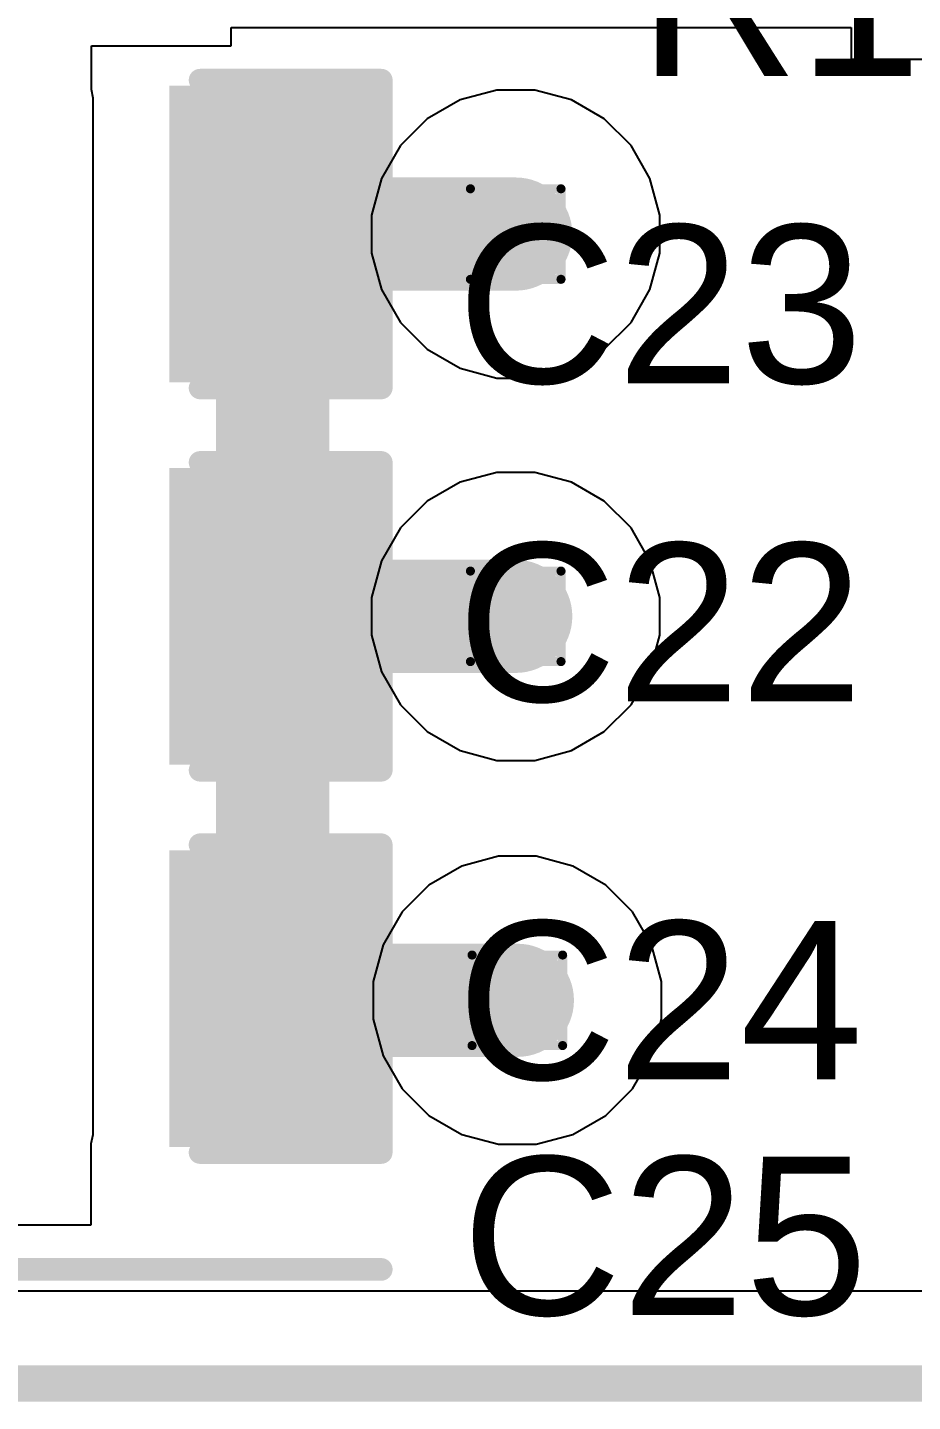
# Model space of a CAD drawing. Header units: inches. Extents: x -9 to 196, y -9 to 68.
# Drawn here: x 43.23 to 48.19, y -2.6 to 5.11 of the extents above; entities that cross this region are included whole.
import ezdxf

# ---------------------------------------------------------------- set-up
doc = ezdxf.new("R2010")
doc.units = ezdxf.units.IN
for name, color, linetype in [('Board Outline', 216, 'Continuous'), ('Bottom Layer', 5, 'Continuous'), ('Drill Drawing', 1, 'Continuous'), ('Ground', 16, 'Continuous'), ('Power 3V3', 76, 'Continuous'), ('Top Layer', 1, 'Continuous'), ('Top Overlay', 2, 'Continuous'), ('Top Paste', 8, 'Continuous'), ('Top Solder', 216, 'Continuous'), ('Via Holes', 16, 'Continuous')]:
    doc.layers.add(name, color=color, linetype=linetype)
doc.styles.add('Arial', font='', dxfattribs={"height": 0.2})
doc.styles.get('Arial').set_extended_font_data('Arial')

# ---------------------------------------------------------------- blocks, each defined once
blk = doc.blocks.new('C___0805_40')
at = {"layer": 'Top Layer'}
for points in [[(-1.524, 0.7619999999999999), (-0.508, 0.7619999999999999), (-0.508, -0.7619999999999999), (-1.524, -0.7619999999999999)], [(0.508, 0.7619999999999999), (1.524, 0.7619999999999999), (1.524, -0.7619999999999999), (0.508, -0.7619999999999999)]]:
    blk.add_hatch(color=1, dxfattribs=at).paths.add_polyline_path(points)
at = {"layer": 'Top Paste'}
for points in [[(-1.524, 0.7619999999999999), (-0.508, 0.7619999999999999), (-0.508, -0.7619999999999999), (-1.524, -0.7619999999999999)], [(0.508, 0.7619999999999999), (1.524, 0.7619999999999999), (1.524, -0.7619999999999999), (0.508, -0.7619999999999999)]]:
    blk.add_hatch(color=8, dxfattribs=at).paths.add_polyline_path(points)
at = {"layer": 'Top Solder'}
for points in [[(-1.59399986, 0.8319998599999999), (-0.4380001399999999, 0.8319998599999999), (-0.4380001399999999, -0.8319998599999999), (-1.59399986, -0.8319998599999999)], [(0.4380001399999999, 0.8319998599999999), (1.59399986, 0.8319998599999999), (1.59399986, -0.8319998599999999), (0.4380001399999999, -0.8319998599999999)]]:
    blk.add_hatch(color=216, dxfattribs=at).paths.add_polyline_path(points)
at = {"layer": 'Top Overlay'}
for points in [[(-0.6096, 0.8636, 0.127, 0.127, 0), (-1.6256, 0.8636, 0.127, 0.127, 0)], [(-1.6256, 0.8636, 0.127, 0.127, 0), (-1.6256, -0.8636, 0.127, 0.127, 0)], [(1.6256, 0.8636, 0.127, 0.127, 0), (0.6096, 0.8636, 0.127, 0.127, 0)], [(1.6256, 0.8636, 0.127, 0.127, 0), (1.6256, -0.8636, 0.127, 0.127, 0)], [(-0.6096, -0.8636, 0.127, 0.127, 0), (-1.6256, -0.8636, 0.127, 0.127, 0)], [(1.6256, -0.8636, 0.127, 0.127, 0), (0.6096, -0.8636, 0.127, 0.127, 0)]]:
    blk.add_lwpolyline(points, format="xyseb", dxfattribs=at)
for points in [[(-1.65735, 0.8636, 0.0635, 0.0635, 1), (-1.59385, 0.8636, 0.0635, 0.0635, 1)], [(-1.65735, 0.8636, 0.0635, 0.0635, 1), (-1.59385, 0.8636, 0.0635, 0.0635, 1)], [(-0.64135, 0.8636, 0.0635, 0.0635, 1), (-0.57785, 0.8636, 0.0635, 0.0635, 1)], [(0.57785, 0.8636, 0.0635, 0.0635, 1), (0.64135, 0.8636, 0.0635, 0.0635, 1)], [(1.59385, 0.8636, 0.0635, 0.0635, 1), (1.65735, 0.8636, 0.0635, 0.0635, 1)], [(1.59385, 0.8636, 0.0635, 0.0635, 1), (1.65735, 0.8636, 0.0635, 0.0635, 1)], [(-1.65735, -0.8636, 0.0635, 0.0635, 1), (-1.59385, -0.8636, 0.0635, 0.0635, 1)], [(-1.65735, -0.8636, 0.0635, 0.0635, 1), (-1.59385, -0.8636, 0.0635, 0.0635, 1)], [(-0.64135, -0.8636, 0.0635, 0.0635, 1), (-0.57785, -0.8636, 0.0635, 0.0635, 1)], [(0.57785, -0.8636, 0.0635, 0.0635, 1), (0.64135, -0.8636, 0.0635, 0.0635, 1)], [(1.59385, -0.8636, 0.0635, 0.0635, 1), (1.65735, -0.8636, 0.0635, 0.0635, 1)], [(1.59385, -0.8636, 0.0635, 0.0635, 1), (1.65735, -0.8636, 0.0635, 0.0635, 1)]]:
    blk.add_lwpolyline(points, format="xyseb", close=True, dxfattribs=at)
blk = doc.blocks.new('C___0805_41')
at = {"layer": 'Top Layer'}
for points in [[(-1.52399746, 0.7619999999999999), (-0.50799746, 0.7619999999999999), (-0.50799746, -0.7619999999999999), (-1.52399746, -0.7619999999999999)], [(0.508, 0.7619999999999999), (1.524, 0.7619999999999999), (1.524, -0.7619999999999999), (0.508, -0.7619999999999999)]]:
    blk.add_hatch(color=1, dxfattribs=at).paths.add_polyline_path(points)
at = {"layer": 'Top Paste'}
for points in [[(-1.52399746, 0.7619999999999999), (-0.50799746, 0.7619999999999999), (-0.50799746, -0.7619999999999999), (-1.52399746, -0.7619999999999999)], [(0.508, 0.7619999999999999), (1.524, 0.7619999999999999), (1.524, -0.7619999999999999), (0.508, -0.7619999999999999)]]:
    blk.add_hatch(color=8, dxfattribs=at).paths.add_polyline_path(points)
at = {"layer": 'Top Solder'}
for points in [[(-1.59399732, 0.8319998599999999), (-0.4379975999999999, 0.8319998599999999), (-0.4379975999999999, -0.8319998599999999), (-1.59399732, -0.8319998599999999)], [(0.4380001399999999, 0.8319998599999999), (1.59399986, 0.8319998599999999), (1.59399986, -0.8319998599999999), (0.4380001399999999, -0.8319998599999999)]]:
    blk.add_hatch(color=216, dxfattribs=at).paths.add_polyline_path(points)
at = {"layer": 'Top Overlay'}
for points in [[(-0.6096, 0.8636, 0.127, 0.127, 0), (-1.62560254, 0.8636, 0.127, 0.127, 0)], [(-1.62560254, 0.8636, 0.127, 0.127, 0), (-1.62560254, -0.8636, 0.127, 0.127, 0)], [(1.6256, 0.8636, 0.127, 0.127, 0), (0.6096025399999999, 0.8636, 0.127, 0.127, 0)], [(1.6256, 0.8636, 0.127, 0.127, 0), (1.6256, -0.8636, 0.127, 0.127, 0)], [(-0.6096, -0.8636, 0.127, 0.127, 0), (-1.62560254, -0.8636, 0.127, 0.127, 0)], [(1.6256, -0.8636, 0.127, 0.127, 0), (0.6096025399999999, -0.8636, 0.127, 0.127, 0)]]:
    blk.add_lwpolyline(points, format="xyseb", dxfattribs=at)
for points in [[(-1.65735254, 0.8636, 0.0635, 0.0635, 1), (-1.59385254, 0.8636, 0.0635, 0.0635, 1)], [(-1.65735254, 0.8636, 0.0635, 0.0635, 1), (-1.59385254, 0.8636, 0.0635, 0.0635, 1)], [(-0.64135, 0.8636, 0.0635, 0.0635, 1), (-0.57785, 0.8636, 0.0635, 0.0635, 1)], [(0.57785254, 0.8636, 0.0635, 0.0635, 1), (0.64135254, 0.8636, 0.0635, 0.0635, 1)], [(1.59385, 0.8636, 0.0635, 0.0635, 1), (1.65735, 0.8636, 0.0635, 0.0635, 1)], [(1.59385, 0.8636, 0.0635, 0.0635, 1), (1.65735, 0.8636, 0.0635, 0.0635, 1)], [(-1.65735254, -0.8636, 0.0635, 0.0635, 1), (-1.59385254, -0.8636, 0.0635, 0.0635, 1)], [(-1.65735254, -0.8636, 0.0635, 0.0635, 1), (-1.59385254, -0.8636, 0.0635, 0.0635, 1)], [(-0.64135, -0.8636, 0.0635, 0.0635, 1), (-0.57785, -0.8636, 0.0635, 0.0635, 1)], [(0.57785254, -0.8636, 0.0635, 0.0635, 1), (0.64135254, -0.8636, 0.0635, 0.0635, 1)], [(1.59385, -0.8636, 0.0635, 0.0635, 1), (1.65735, -0.8636, 0.0635, 0.0635, 1)], [(1.59385, -0.8636, 0.0635, 0.0635, 1), (1.65735, -0.8636, 0.0635, 0.0635, 1)]]:
    blk.add_lwpolyline(points, format="xyseb", close=True, dxfattribs=at)
blk = doc.blocks.new('C___0805_42')
at = {"layer": 'Top Layer'}
for points in [[(-1.52399746, 0.7619999999999999), (-0.50799746, 0.7619999999999999), (-0.50799746, -0.7619999999999999), (-1.52399746, -0.7619999999999999)], [(0.508, 0.7619999999999999), (1.524, 0.7619999999999999), (1.524, -0.7619999999999999), (0.508, -0.7619999999999999)]]:
    blk.add_hatch(color=1, dxfattribs=at).paths.add_polyline_path(points)
at = {"layer": 'Top Paste'}
for points in [[(-1.52399746, 0.7619999999999999), (-0.50799746, 0.7619999999999999), (-0.50799746, -0.7619999999999999), (-1.52399746, -0.7619999999999999)], [(0.508, 0.7619999999999999), (1.524, 0.7619999999999999), (1.524, -0.7619999999999999), (0.508, -0.7619999999999999)]]:
    blk.add_hatch(color=8, dxfattribs=at).paths.add_polyline_path(points)
at = {"layer": 'Top Solder'}
for points in [[(-1.59399732, 0.8319998599999999), (-0.4379975999999999, 0.8319998599999999), (-0.4379975999999999, -0.8319998599999999), (-1.59399732, -0.8319998599999999)], [(0.4380001399999999, 0.8319998599999999), (1.59399986, 0.8319998599999999), (1.59399986, -0.8319998599999999), (0.4380001399999999, -0.8319998599999999)]]:
    blk.add_hatch(color=216, dxfattribs=at).paths.add_polyline_path(points)
at = {"layer": 'Top Overlay'}
for points in [[(-0.6096, 0.8636, 0.127, 0.127, 0), (-1.62560254, 0.8636, 0.127, 0.127, 0)], [(-1.62560254, 0.8636, 0.127, 0.127, 0), (-1.62560254, -0.8636, 0.127, 0.127, 0)], [(1.6256, 0.8636, 0.127, 0.127, 0), (0.6096025399999999, 0.8636, 0.127, 0.127, 0)], [(1.6256, 0.8636, 0.127, 0.127, 0), (1.6256, -0.8636, 0.127, 0.127, 0)], [(-0.6096, -0.8636, 0.127, 0.127, 0), (-1.62560254, -0.8636, 0.127, 0.127, 0)], [(1.6256, -0.8636, 0.127, 0.127, 0), (0.6096025399999999, -0.8636, 0.127, 0.127, 0)]]:
    blk.add_lwpolyline(points, format="xyseb", dxfattribs=at)
for points in [[(-1.65735254, 0.8636, 0.0635, 0.0635, 1), (-1.59385254, 0.8636, 0.0635, 0.0635, 1)], [(-1.65735254, 0.8636, 0.0635, 0.0635, 1), (-1.59385254, 0.8636, 0.0635, 0.0635, 1)], [(-0.64135, 0.8636, 0.0635, 0.0635, 1), (-0.57785, 0.8636, 0.0635, 0.0635, 1)], [(0.57785254, 0.8636, 0.0635, 0.0635, 1), (0.64135254, 0.8636, 0.0635, 0.0635, 1)], [(1.59385, 0.8636, 0.0635, 0.0635, 1), (1.65735, 0.8636, 0.0635, 0.0635, 1)], [(1.59385, 0.8636, 0.0635, 0.0635, 1), (1.65735, 0.8636, 0.0635, 0.0635, 1)], [(-1.65735254, -0.8636, 0.0635, 0.0635, 1), (-1.59385254, -0.8636, 0.0635, 0.0635, 1)], [(-1.65735254, -0.8636, 0.0635, 0.0635, 1), (-1.59385254, -0.8636, 0.0635, 0.0635, 1)], [(-0.64135, -0.8636, 0.0635, 0.0635, 1), (-0.57785, -0.8636, 0.0635, 0.0635, 1)], [(0.57785254, -0.8636, 0.0635, 0.0635, 1), (0.64135254, -0.8636, 0.0635, 0.0635, 1)], [(1.59385, -0.8636, 0.0635, 0.0635, 1), (1.65735, -0.8636, 0.0635, 0.0635, 1)], [(1.59385, -0.8636, 0.0635, 0.0635, 1), (1.65735, -0.8636, 0.0635, 0.0635, 1)]]:
    blk.add_lwpolyline(points, format="xyseb", close=True, dxfattribs=at)

msp = doc.modelspace()

# ---------------------------------------------------------------- hatches: boundary and pattern name
at = {"layer": 'Bottom Layer'}
h = msp.add_hatch(color=5, dxfattribs=at)
edge = h.paths.add_edge_path()
edge.add_arc((45.96484075999999, 3.9489761), 0.2999994, 0, 360)
h = msp.add_hatch(color=5, dxfattribs=at)
edge = h.paths.add_edge_path()
edge.add_arc((45.96484075999999, 1.80398166), 0.2999994, 0, 360)
h = msp.add_hatch(color=5, dxfattribs=at)
edge = h.paths.add_edge_path()
edge.add_arc((45.974, -0.35041332), 0.2999994, 0, 360)
at = {"layer": 'Ground'}
h = msp.add_hatch(color=16, dxfattribs=at)
edge = h.paths.add_edge_path()
edge.add_arc((45.96484075999999, 3.9489761), 0.2999994, 0, 360)
h = msp.add_hatch(color=16, dxfattribs=at)
edge = h.paths.add_edge_path()
edge.add_arc((45.96484075999999, 1.80398166), 0.2999994, 0, 360)
h = msp.add_hatch(color=16, dxfattribs=at)
edge = h.paths.add_edge_path()
edge.add_arc((45.974, -0.35041332), 0.2999994, 0, 360)
at = {"layer": 'Power 3V3'}
h = msp.add_hatch(color=76, dxfattribs=at)
edge = h.paths.add_edge_path()
edge.add_arc((45.96484075999999, 3.9489761), 0.2999994, 0, 360)
h = msp.add_hatch(color=76, dxfattribs=at)
edge = h.paths.add_edge_path()
edge.add_arc((45.96484075999999, 1.80398166), 0.2999994, 0, 360)
h = msp.add_hatch(color=76, dxfattribs=at)
edge = h.paths.add_edge_path()
edge.add_arc((45.974, -0.35041332), 0.2999994, 0, 360)
at = {"layer": 'Top Layer'}
h = msp.add_hatch(color=1, dxfattribs=at)
edge = h.paths.add_edge_path()
edge.add_arc((45.96484075999999, 3.9489761), 0.2999994, 0, 360)
h = msp.add_hatch(color=1, dxfattribs=at)
edge = h.paths.add_edge_path()
edge.add_arc((45.96484075999999, 1.80398166), 0.2999994, 0, 360)
h = msp.add_hatch(color=1, dxfattribs=at)
edge = h.paths.add_edge_path()
edge.add_arc((45.974, -0.35041332), 0.2999994, 0, 360)
at = {"layer": 'Via Holes'}
h = msp.add_hatch(color=7, dxfattribs=at)
edge = h.paths.add_edge_path()
edge.add_arc((45.96484075999999, 3.9489761), 0.1499997, 0, 360)
h = msp.add_hatch(color=7, dxfattribs=at)
edge = h.paths.add_edge_path()
edge.add_arc((45.96484075999999, 1.80398166), 0.1499997, 0, 360)
h = msp.add_hatch(color=7, dxfattribs=at)
edge = h.paths.add_edge_path()
edge.add_arc((45.974, -0.35041332), 0.1499997, 0, 360)

# ---------------------------------------------------------------- linework, layer by layer
at = {"layer": 'Board Outline'}
msp.add_lwpolyline([(-0.72197214, -2.50000008, 0.2032, 0.2032, 0), (52.72202815999999, -2.50000008, 0.2032, 0.2032, 0)], format="xyseb", dxfattribs=at)
at = {"layer": 'Bottom Layer'}
msp.add_line((51.20612822, -1.98206106), (17.06749444, -1.98206106), dxfattribs=at)
at = {"layer": 'Drill Drawing'}
for points in [[(45.71084076, 4.2029761, 0.0508, 0.0508, 0), (46.21884076, 4.2029761, 0.0508, 0.0508, 0)], [(45.71084076, 3.6949761, 0.0508, 0.0508, 0), (45.71084076, 4.2029761, 0.0508, 0.0508, 0)], [(46.21884076, 3.6949761, 0.0508, 0.0508, 0), (46.21884076, 4.2029761, 0.0508, 0.0508, 0)], [(45.71084076, 3.6949761, 0.0508, 0.0508, 0), (46.21884076, 3.6949761, 0.0508, 0.0508, 0)], [(45.71084076, 2.05798166, 0.0508, 0.0508, 0), (46.21884076, 2.05798166, 0.0508, 0.0508, 0)], [(45.71084076, 1.54998166, 0.0508, 0.0508, 0), (45.71084076, 2.05798166, 0.0508, 0.0508, 0)], [(46.21884076, 1.54998166, 0.0508, 0.0508, 0), (46.21884076, 2.05798166, 0.0508, 0.0508, 0)], [(45.71084076, 1.54998166, 0.0508, 0.0508, 0), (46.21884076, 1.54998166, 0.0508, 0.0508, 0)], [(45.72, -0.09641332, 0.0508, 0.0508, 0), (46.228, -0.09641332, 0.0508, 0.0508, 0)], [(45.72, -0.6044133199999999, 0.0508, 0.0508, 0), (45.72, -0.09641332, 0.0508, 0.0508, 0)], [(46.228, -0.6044133199999999, 0.0508, 0.0508, 0), (46.228, -0.09641332, 0.0508, 0.0508, 0)], [(45.72, -0.6044133199999999, 0.0508, 0.0508, 0), (46.228, -0.6044133199999999, 0.0508, 0.0508, 0)]]:
    msp.add_lwpolyline(points, format="xyseb", dxfattribs=at)
for points in [[(45.69814076, 4.2029761, 0.0254, 0.0254, 1), (45.72354076, 4.2029761, 0.0254, 0.0254, 1)], [(45.69814076, 4.2029761, 0.0254, 0.0254, 1), (45.72354076, 4.2029761, 0.0254, 0.0254, 1)], [(46.20614076, 4.2029761, 0.0254, 0.0254, 1), (46.23154075999999, 4.2029761, 0.0254, 0.0254, 1)], [(46.20614076, 4.2029761, 0.0254, 0.0254, 1), (46.23154075999999, 4.2029761, 0.0254, 0.0254, 1)], [(45.69814076, 3.6949761, 0.0254, 0.0254, 1), (45.72354076, 3.6949761, 0.0254, 0.0254, 1)], [(45.69814076, 3.6949761, 0.0254, 0.0254, 1), (45.72354076, 3.6949761, 0.0254, 0.0254, 1)], [(46.20614076, 3.6949761, 0.0254, 0.0254, 1), (46.23154075999999, 3.6949761, 0.0254, 0.0254, 1)], [(46.20614076, 3.6949761, 0.0254, 0.0254, 1), (46.23154075999999, 3.6949761, 0.0254, 0.0254, 1)], [(45.69814076, 2.05798166, 0.0254, 0.0254, 1), (45.72354076, 2.05798166, 0.0254, 0.0254, 1)], [(45.69814076, 2.05798166, 0.0254, 0.0254, 1), (45.72354076, 2.05798166, 0.0254, 0.0254, 1)], [(46.20614076, 2.05798166, 0.0254, 0.0254, 1), (46.23154075999999, 2.05798166, 0.0254, 0.0254, 1)], [(46.20614076, 2.05798166, 0.0254, 0.0254, 1), (46.23154075999999, 2.05798166, 0.0254, 0.0254, 1)], [(45.69814076, 1.54998166, 0.0254, 0.0254, 1), (45.72354076, 1.54998166, 0.0254, 0.0254, 1)], [(45.69814076, 1.54998166, 0.0254, 0.0254, 1), (45.72354076, 1.54998166, 0.0254, 0.0254, 1)], [(46.20614076, 1.54998166, 0.0254, 0.0254, 1), (46.23154075999999, 1.54998166, 0.0254, 0.0254, 1)], [(46.20614076, 1.54998166, 0.0254, 0.0254, 1), (46.23154075999999, 1.54998166, 0.0254, 0.0254, 1)], [(45.7073, -0.09641332, 0.0254, 0.0254, 1), (45.73269999999999, -0.09641332, 0.0254, 0.0254, 1)], [(45.7073, -0.09641332, 0.0254, 0.0254, 1), (45.73269999999999, -0.09641332, 0.0254, 0.0254, 1)], [(46.21529999999999, -0.09641332, 0.0254, 0.0254, 1), (46.2407, -0.09641332, 0.0254, 0.0254, 1)], [(46.21529999999999, -0.09641332, 0.0254, 0.0254, 1), (46.2407, -0.09641332, 0.0254, 0.0254, 1)], [(45.7073, -0.6044133199999999, 0.0254, 0.0254, 1), (45.73269999999999, -0.6044133199999999, 0.0254, 0.0254, 1)], [(45.7073, -0.6044133199999999, 0.0254, 0.0254, 1), (45.73269999999999, -0.6044133199999999, 0.0254, 0.0254, 1)], [(46.21529999999999, -0.6044133199999999, 0.0254, 0.0254, 1), (46.2407, -0.6044133199999999, 0.0254, 0.0254, 1)], [(46.21529999999999, -0.6044133199999999, 0.0254, 0.0254, 1), (46.2407, -0.6044133199999999, 0.0254, 0.0254, 1)]]:
    msp.add_lwpolyline(points, format="xyseb", close=True, dxfattribs=at)
at = {"layer": 'Ground'}
msp.add_line((51.20612822, -1.98206106), (17.06749444, -1.98206106), dxfattribs=at)
at = {"layer": 'Power 3V3'}
for p, q in [((45.85846556, 4.756975499999999), (45.65296432, 4.701910839999999)), ((46.07121596, 4.756975499999999), (45.85846556, 4.756975499999999)), ((46.27671719999999, 4.701910839999999), (46.07121596, 4.756975499999999)), ((45.65296432, 4.701910839999999), (45.46871779999999, 4.59553564)), ((46.46096372, 4.59553564), (46.27671719999999, 4.701910839999999)), ((45.46871779999999, 4.59553564), (45.31828122, 4.44509906)), ((46.6114003, 4.44509906), (46.46096372, 4.59553564)), ((45.31828122, 4.44509906), (45.21190602, 4.26085254)), ((46.71777549999999, 4.26085254), (46.6114003, 4.44509906)), ((45.21190602, 4.26085254), (45.15684135999999, 4.0553513)), ((46.77284016, 4.0553513), (46.71777549999999, 4.26085254)), ((45.15684135999999, 4.0553513), (45.15684135999999, 3.842600899999999)), ((46.77284016, 3.842600899999999), (46.77284016, 4.0553513)), ((45.15684135999999, 3.842600899999999), (45.21190602, 3.63709966)), ((46.71777549999999, 3.63709966), (46.77284016, 3.842600899999999)), ((45.21190602, 3.63709966), (45.31828122, 3.45285314)), ((46.6114003, 3.45285314), (46.71777549999999, 3.63709966)), ((45.31828122, 3.45285314), (45.46871779999999, 3.30241656)), ((46.46096372, 3.30241656), (46.6114003, 3.45285314)), ((45.46871779999999, 3.30241656), (45.65296432, 3.19604136)), ((46.27671719999999, 3.19604136), (46.46096372, 3.30241656)), ((45.65296432, 3.19604136), (45.85846556, 3.1409767)), ((46.07121596, 3.1409767), (46.27671719999999, 3.19604136)), ((45.85846556, 3.1409767), (46.07121596, 3.1409767)), ((45.65296432, 2.5569164), (45.46871779999999, 2.4505412)), ((45.85846556, 2.61198106), (45.65296432, 2.5569164)), ((46.07121596, 2.61198106), (45.85846556, 2.61198106)), ((46.27671719999999, 2.5569164), (46.07121596, 2.61198106)), ((46.46096372, 2.4505412), (46.27671719999999, 2.5569164)), ((45.46871779999999, 2.4505412), (45.31828122, 2.30010462)), ((46.6114003, 2.30010462), (46.46096372, 2.4505412)), ((45.31828122, 2.30010462), (45.21190602, 2.1158581)), ((46.71777549999999, 2.1158581), (46.6114003, 2.30010462)), ((45.21190602, 2.1158581), (45.15684135999999, 1.91035686)), ((46.77284016, 1.91035686), (46.71777549999999, 2.1158581)), ((45.15684135999999, 1.91035686), (45.15684135999999, 1.69760646)), ((46.77284016, 1.69760646), (46.77284016, 1.91035686)), ((45.15684135999999, 1.69760646), (45.21190602, 1.49210522)), ((46.71777549999999, 1.49210522), (46.77284016, 1.69760646)), ((45.21190602, 1.49210522), (45.31828122, 1.3078587)), ((46.6114003, 1.3078587), (46.71777549999999, 1.49210522)), ((45.31828122, 1.3078587), (45.46871779999999, 1.15742212)), ((46.46096372, 1.15742212), (46.6114003, 1.3078587)), ((45.46871779999999, 1.15742212), (45.65296432, 1.05104692)), ((46.27671719999999, 1.05104692), (46.46096372, 1.15742212)), ((45.65296432, 1.05104692), (45.85846556, 0.99598226)), ((46.07121596, 0.99598226), (46.27671719999999, 1.05104692)), ((45.85846556, 0.99598226), (46.07121596, 0.99598226)), ((45.66212356, 0.40252142), (45.47787704, 0.29614622)), ((45.86762479999999, 0.45758608), (45.66212356, 0.40252142)), ((46.08037519999999, 0.45758608), (45.86762479999999, 0.45758608)), ((46.28587644, 0.40252142), (46.08037519999999, 0.45758608)), ((46.47012296, 0.29614622), (46.28587644, 0.40252142)), ((45.47787704, 0.29614622), (45.32744046, 0.14570964)), ((46.62055954, 0.14570964), (46.47012296, 0.29614622)), ((45.32744046, 0.14570964), (45.22106526, -0.03853688)), ((46.72693474, -0.03853688), (46.62055954, 0.14570964)), ((45.22106526, -0.03853688), (45.1660006, -0.24403812)), ((46.7819994, -0.24403812), (46.72693474, -0.03853688)), ((45.1660006, -0.24403812), (45.1660006, -0.45678852)), ((46.7819994, -0.45678852), (46.7819994, -0.24403812)), ((45.1660006, -0.45678852), (45.22106526, -0.66228976)), ((46.72693474, -0.66228976), (46.7819994, -0.45678852)), ((45.22106526, -0.66228976), (45.32744046, -0.84653628)), ((46.62055954, -0.84653628), (46.72693474, -0.66228976)), ((45.32744046, -0.84653628), (45.47787704, -0.9969728599999998)), ((46.47012296, -0.9969728599999998), (46.62055954, -0.84653628)), ((45.47787704, -0.9969728599999998), (45.66212356, -1.10334806)), ((46.28587644, -1.10334806), (46.47012296, -0.9969728599999998)), ((45.66212356, -1.10334806), (45.86762479999999, -1.15841272)), ((46.08037519999999, -1.15841272), (46.28587644, -1.10334806)), ((45.86762479999999, -1.15841272), (46.08037519999999, -1.15841272)), ((51.20612822, -1.98206106), (42.06044927999999, -1.98206106))]:
    msp.add_line(p, q, dxfattribs=at)
at = {"layer": 'Top Layer'}
for p, q in [((44.36911624, 5.00568722), (44.36911624, 5.107792679999999)), ((44.36911624, 5.107792679999999), (47.845218, 5.107792679999999)), ((47.845218, 5.107792679999999), (47.845218, 4.93022636)), ((43.58525954, 4.7597822), (43.58525954, 5.00568722)), ((43.58525954, 5.00568722), (44.36911624, 5.00568722)), ((47.845218, 4.93022636), (49.24298508, 4.93022636)), ((43.59496742, 4.7109761), (43.58525954, 4.7597822)), ((43.59496742, 1.64141404), (43.59496742, 4.7109761)), ((43.59521126, 1.64018722), (43.59496742, 1.64141404)), ((43.59521126, -0.6340144799999999), (43.59521126, 1.64018722)), ((43.59496742, -0.6352413), (43.59521126, -0.6340144799999999)), ((43.59496742, -1.10301278), (43.59496742, -0.6352413)), ((43.58501569999999, -1.1530457), (43.59496742, -1.10301278)), ((43.58501569999999, -1.61101278), (43.58501569999999, -1.1530457)), ((43.12704862, -1.61101278), (43.58501569999999, -1.61101278)), ((50.89490202, -1.98206106), (39.9643981, -1.98206106))]:
    msp.add_line(p, q, dxfattribs=at)
for points in [[(44.601257, 3.9489761, 0.635, 0.635, 0), (44.60386811999999, 3.95158722, 0.635, 0.635, 0)], [(44.601257, 3.9489761, 0.635, 0.635, 0), (45.96484075999999, 3.9489761, 0.635, 0.635, 0)], [(44.601257, 1.80398166, 0.635, 0.635, 0), (44.601257, 3.9489761, 0.635, 0.635, 0)], [(44.601257, 1.80398166, 0.635, 0.635, 0), (45.96484075999999, 1.80398166, 0.635, 0.635, 0)], [(44.601257, -0.34077148, 0.635, 0.635, 0), (44.601257, 1.80398166, 0.635, 0.635, 0)], [(44.6010157, -0.34101278, 0.635, 0.635, 0), (44.601257, -0.34077148, 0.635, 0.635, 0)], [(44.61041624, -0.35041332, 0.635, 0.635, 0), (45.974, -0.35041332, 0.635, 0.635, 0)]]:
    msp.add_lwpolyline(points, format="xyseb", dxfattribs=at)
for points in [[(44.442507, 3.9489761, 0.3175, 0.3175, 1), (44.76000699999999, 3.9489761, 0.3175, 0.3175, 1)], [(44.442507, 3.9489761, 0.3175, 0.3175, 1), (44.76000699999999, 3.9489761, 0.3175, 0.3175, 1)], [(44.442507, 3.9489761, 0.3175, 0.3175, 1), (44.76000699999999, 3.9489761, 0.3175, 0.3175, 1)], [(44.44511812, 3.95158722, 0.3175, 0.3175, 1), (44.76261812, 3.95158722, 0.3175, 0.3175, 1)], [(45.80609076, 3.9489761, 0.3175, 0.3175, 1), (46.12359076, 3.9489761, 0.3175, 0.3175, 1)], [(44.442507, 1.80398166, 0.3175, 0.3175, 1), (44.76000699999999, 1.80398166, 0.3175, 0.3175, 1)], [(44.442507, 1.80398166, 0.3175, 0.3175, 1), (44.76000699999999, 1.80398166, 0.3175, 0.3175, 1)], [(44.442507, 1.80398166, 0.3175, 0.3175, 1), (44.76000699999999, 1.80398166, 0.3175, 0.3175, 1)], [(45.80609076, 1.80398166, 0.3175, 0.3175, 1), (46.12359076, 1.80398166, 0.3175, 0.3175, 1)], [(44.4422657, -0.34101278, 0.3175, 0.3175, 1), (44.7597657, -0.34101278, 0.3175, 0.3175, 1)], [(44.442507, -0.34077148, 0.3175, 0.3175, 1), (44.76000699999999, -0.34077148, 0.3175, 0.3175, 1)], [(44.442507, -0.34077148, 0.3175, 0.3175, 1), (44.76000699999999, -0.34077148, 0.3175, 0.3175, 1)], [(44.45166624, -0.35041332, 0.3175, 0.3175, 1), (44.76916624, -0.35041332, 0.3175, 0.3175, 1)], [(45.81525, -0.35041332, 0.3175, 0.3175, 1), (46.13274999999999, -0.35041332, 0.3175, 0.3175, 1)]]:
    msp.add_lwpolyline(points, format="xyseb", close=True, dxfattribs=at)
at = {"layer": 'Top Overlay'}
msp.add_lwpolyline([(40.8296872, -1.86041284, 0.127, 0.127, 0), (45.21086208, -1.86041284, 0.127, 0.127, 0)], format="xyseb", dxfattribs=at)
msp.add_lwpolyline([(45.17911208, -1.86041284, 0.0635, 0.0635, 1), (45.24261208, -1.86041284, 0.0635, 0.0635, 1)], format="xyseb", close=True, dxfattribs=at)

# ---------------------------------------------------------------- block references
at = {"rotation": 180}
for name, p in [('C___0805_41', (43.58525954, 3.9489761)), ('C___0805_42', (43.58525954, 1.80398166)), ('C___0805_40', (43.58501569999999, -0.34101278))]:
    msp.add_blockref(name, p, dxfattribs=at)

# ---------------------------------------------------------------- texts
at = {"layer": 'Top Overlay', "style": 'Arial'}
for s, p in [('R1', (46.65335602, 4.83575106)), ('C23', (45.6352656, 3.11164478)), ('C22', (45.6352656, 1.32619242)), ('C24', (45.6352656, -0.79476854)), ('C25', (45.66203974, -2.11627466))]:
    msp.add_text(s, height=0.889, dxfattribs=at).set_placement(p)

doc.saveas('drawing.dxf')
